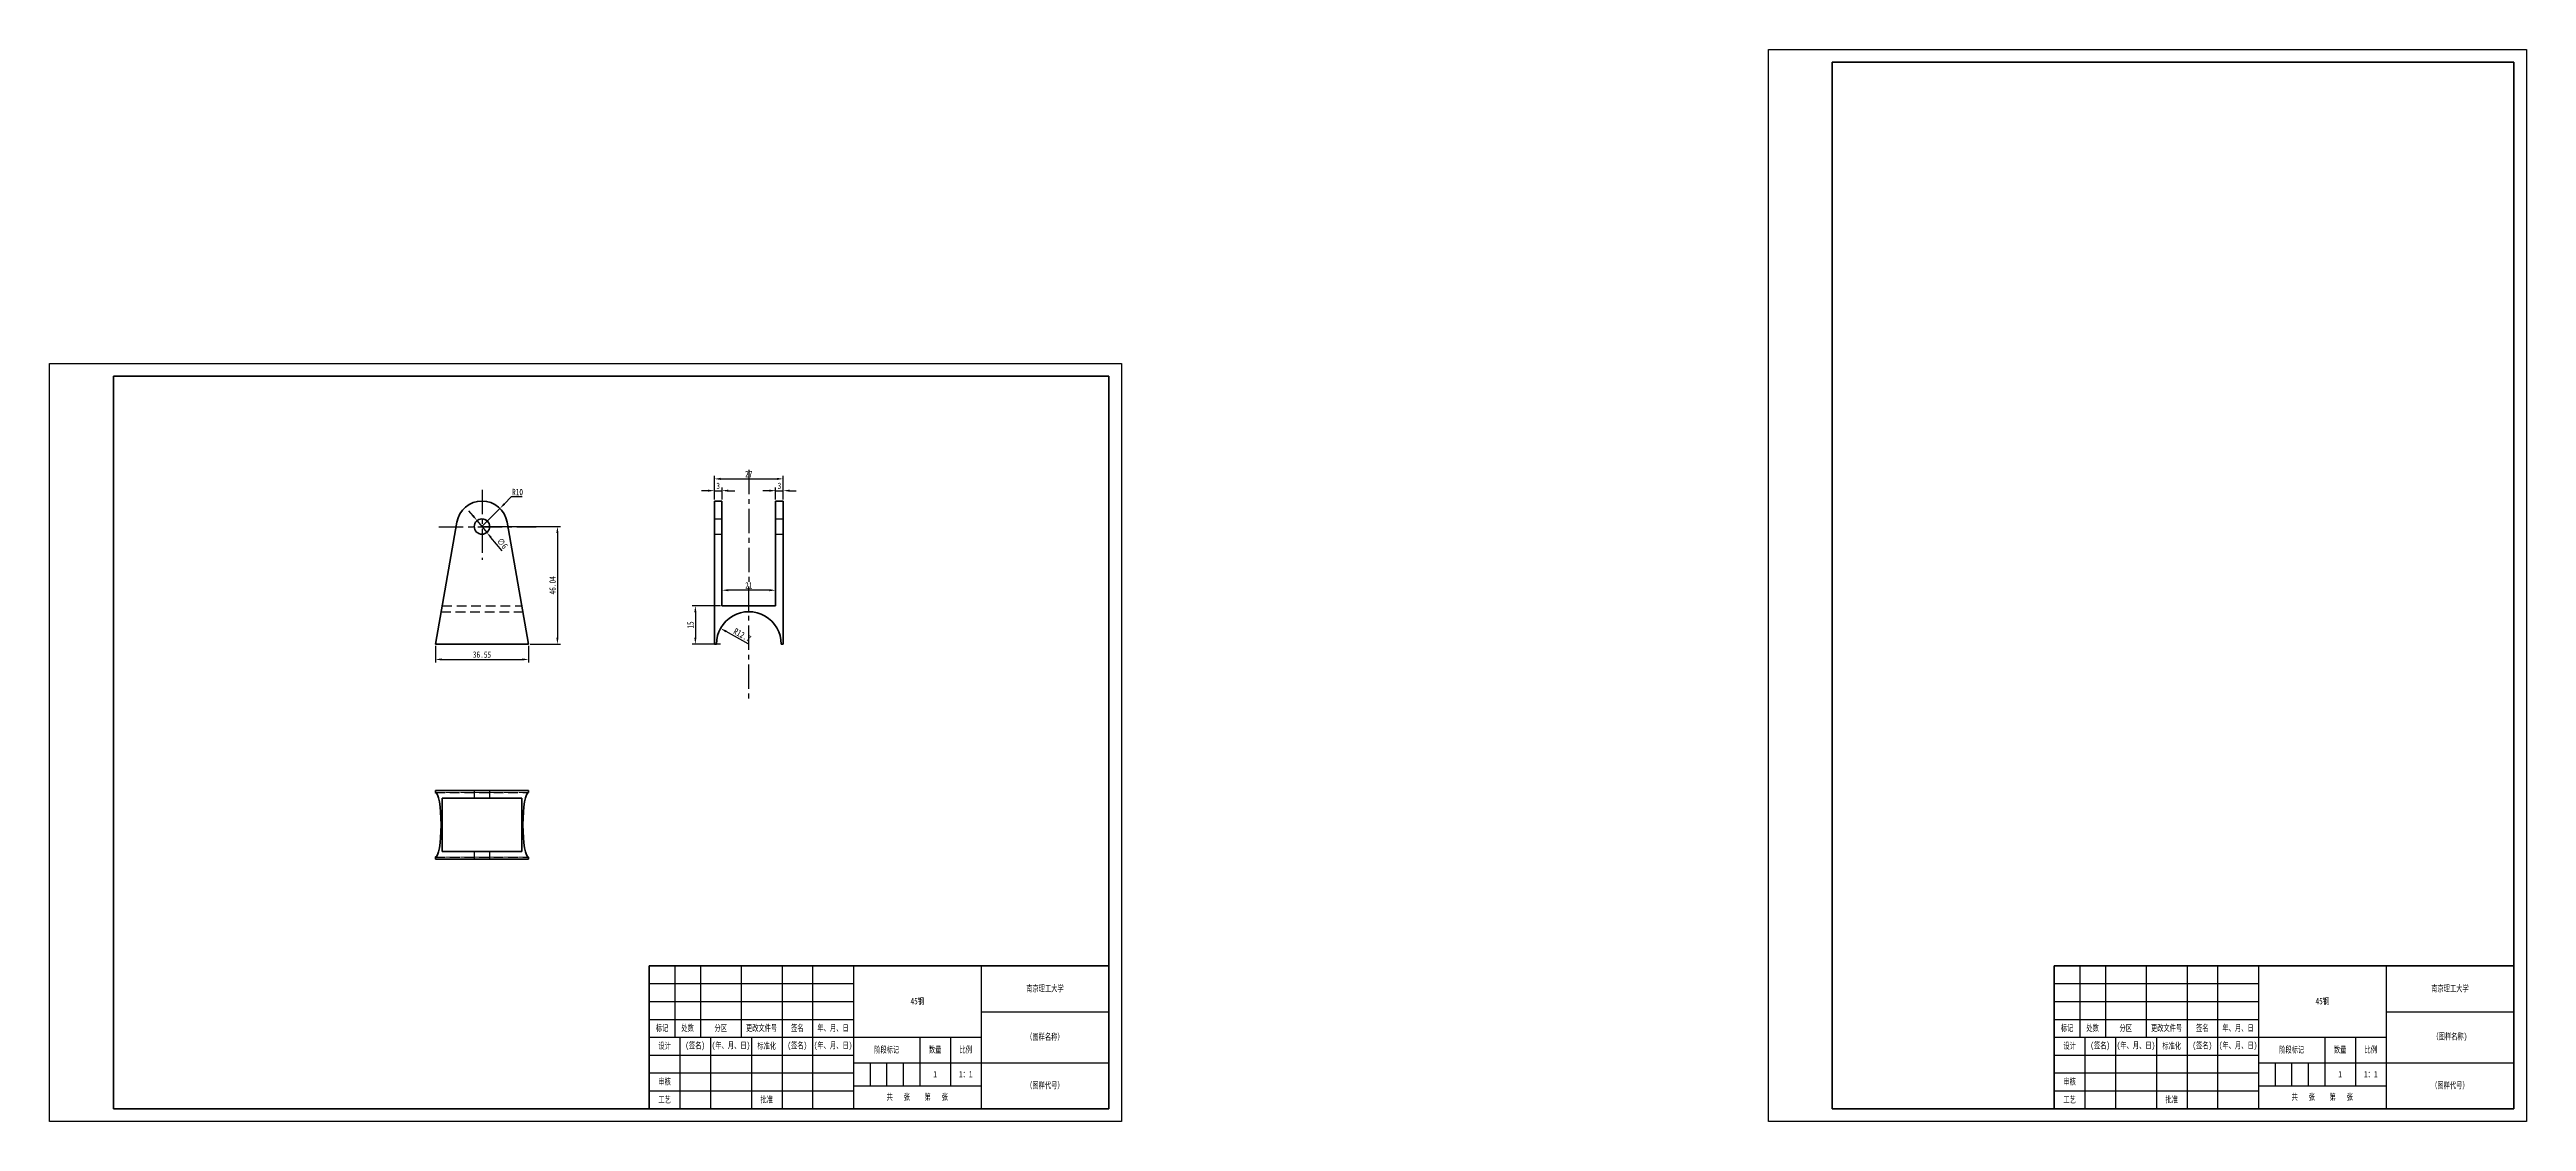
# Model space of a CAD drawing. Header units: millimetres. Extents: x 1050 to 2021, y 766 to 1186.
import ezdxf

# ---------------------------------------------------------------- set-up
doc = ezdxf.new("R2010")
doc.units = ezdxf.units.MM
doc.header["$LTSCALE"] = 0.3
doc.linetypes.add('CENTER', pattern=[50.8, 31.75, -6.35, 6.35, -6.35])
doc.linetypes.add('DASHED', pattern=[19.05, 12.7, -6.35])
for name, color, linetype, lineweight in [('尺寸线', 3, 'Continuous', 25), ('粗实线', 7, 'Continuous', 50), ('细实线', 7, 'Continuous', 25), ('细文本', 7, 'Continuous', 25), ('细点画线', 1, 'CENTER', 25), ('虚线', 2, 'DASHED', 25)]:
    doc.layers.add(name, color=color, linetype=linetype, lineweight=lineweight)
doc.styles.add('NUT Standard', font='simfang.ttf', dxfattribs={"width": 0.7, "height": 2.5})
doc.dimstyles.new('NUT Standard', dxfattribs={"dimtxt": 2.5, "dimasz": 2.5, "dimexe": 1.25, "dimexo": 0.625, "dimtad": 1, "dimtoh": 1, "dimdsep": 46, "dimtxsty": 'NUT Standard', "dimcen": 2.5, "dimadec": 0, "dimazin": 0, "dimtfac": 1, "dimtmove": 0, "dimatfit": 3, "dimfxl": 1, "dimarcsym": 0})

# ---------------------------------------------------------------- blocks, each defined once
blk = doc.blocks.new('*D5')
at = {"layer": 'Defpoints', "color": 0, "transparency": 16777216}
for p in [(1217.57, 1001.01), (1221.39, 996.39)]:
    blk.add_point(p, dxfattribs=at)
at = {"layer": '尺寸线', "color": 0, "lineweight": -2, "transparency": 16777216}
for p, q in [((1215.97, 1002.93), (1214.38, 1004.86)), ((1217.57, 1001.01), (1221.39, 996.39)), ((1227.34, 989.2), (1222.99, 994.46))]:
    blk.add_line(p, q, dxfattribs=at)
at = {"layer": '尺寸线', "color": 0, "transparency": 16777216}
for points in [[(1216.29, 1003.2), (1215.65, 1002.67), (1217.57, 1001.01)], [(1223.31, 994.73), (1222.67, 994.2), (1221.39, 996.39)]]:
    blk.add_solid(points, dxfattribs=at)
at = {"layer": '尺寸线', "color": 0, "transparency": 16777216, "insert": (1227.47, 992.12), "char_height": 2.5, "attachment_point": 5, "rotation": 309.62379, "style": 'NUT Standard'}
blk.add_mtext('∅6', dxfattribs=at)
blk = doc.blocks.new('*D6')
at = {"layer": 'Defpoints', "color": 0, "transparency": 16777216}
for p in [(1226.51, 1005.81), (1219.48, 998.7)]:
    blk.add_point(p, dxfattribs=at)
at = {"layer": '尺寸线', "color": 0, "lineweight": -2, "transparency": 16777216}
for p, q in [((1230.98, 1010.34), (1228.26, 1007.59)), ((1235.24, 1010.34), (1230.98, 1010.34)), ((1219.48, 998.7), (1226.51, 1005.81))]:
    blk.add_line(p, q, dxfattribs=at)
at = {"layer": '尺寸线', "color": 0, "transparency": 16777216}
blk.add_solid([(1227.97, 1007.88), (1228.56, 1007.3), (1226.51, 1005.81)], dxfattribs=at)
at = {"layer": '尺寸线', "color": 0, "transparency": 16777216, "insert": (1233.42, 1012.23), "char_height": 2.5, "attachment_point": 5, "style": 'NUT Standard'}
blk.add_mtext('R10', dxfattribs=at)
blk = doc.blocks.new('*D7')
at = {"layer": 'Defpoints', "color": 0, "transparency": 16777216}
for p in [(1201.21, 952.65), (1237.75, 952.65), (1237.75, 946.65)]:
    blk.add_point(p, dxfattribs=at)
at = {"layer": '尺寸线', "color": 0, "lineweight": -2, "transparency": 16777216}
for p, q in [((1201.21, 952.03), (1201.21, 945.4)), ((1237.75, 952.03), (1237.75, 945.4)), ((1203.71, 946.65), (1235.25, 946.65))]:
    blk.add_line(p, q, dxfattribs=at)
at = {"layer": '尺寸线', "color": 0, "transparency": 16777216}
for points in [[(1203.71, 947.06), (1203.71, 946.23), (1201.21, 946.65)], [(1235.25, 947.06), (1235.25, 946.23), (1237.75, 946.65)]]:
    blk.add_solid(points, dxfattribs=at)
at = {"layer": '尺寸线', "color": 0, "transparency": 16777216, "insert": (1219.48, 948.54), "char_height": 2.5, "attachment_point": 5, "style": 'NUT Standard'}
blk.add_mtext('36.55', dxfattribs=at)
blk = doc.blocks.new('*D10')
at = {"layer": 'Defpoints', "color": 0, "transparency": 16777216}
for p in [(1313.53, 973.76), (1313.53, 967.65), (1334.53, 967.65)]:
    blk.add_point(p, dxfattribs=at)
at = {"layer": '尺寸线', "color": 0, "lineweight": -2, "transparency": 16777216}
for p, q in [((1313.53, 968.28), (1313.53, 975.01)), ((1332.03, 973.76), (1316.03, 973.76)), ((1334.53, 968.28), (1334.53, 975.01))]:
    blk.add_line(p, q, dxfattribs=at)
at = {"layer": '尺寸线', "color": 0, "transparency": 16777216}
for points in [[(1316.03, 974.18), (1316.03, 973.35), (1313.53, 973.76)], [(1332.03, 974.18), (1332.03, 973.35), (1334.53, 973.76)]]:
    blk.add_solid(points, dxfattribs=at)
at = {"layer": '尺寸线', "color": 0, "transparency": 16777216, "insert": (1324.03, 975.64), "char_height": 2.5, "attachment_point": 5, "style": 'NUT Standard'}
blk.add_mtext('21', dxfattribs=at)
blk = doc.blocks.new('*D11')
at = {"layer": 'Defpoints', "color": 0, "transparency": 16777216}
for p in [(1312.94, 958.84), (1324.03, 952.65)]:
    blk.add_point(p, dxfattribs=at)
at = {"layer": '尺寸线', "color": 0, "lineweight": -2, "transparency": 16777216}
blk.add_line((1323.78, 952.79), (1315.12, 957.62), dxfattribs=at)
at = {"layer": '尺寸线', "color": 0, "transparency": 16777216}
blk.add_solid([(1315.32, 957.99), (1314.92, 957.26), (1312.94, 958.84)], dxfattribs=at)
at = {"layer": '尺寸线', "color": 0, "transparency": 16777216, "insert": (1321.47, 956.25), "char_height": 2.5, "attachment_point": 5, "rotation": 330.84998, "style": 'NUT Standard'}
blk.add_mtext('R12.7', dxfattribs=at)
blk = doc.blocks.new('*D12')
at = {"layer": 'Defpoints', "color": 0, "transparency": 16777216}
for p in [(1313.53, 1012.77), (1310.53, 1008.7), (1313.53, 1008.7)]:
    blk.add_point(p, dxfattribs=at)
at = {"layer": '尺寸线', "color": 0, "lineweight": -2, "transparency": 16777216}
for p, q in [((1308.03, 1012.77), (1305.53, 1012.77)), ((1310.53, 1009.32), (1310.53, 1014.02)), ((1310.53, 1012.77), (1313.53, 1012.77)), ((1313.53, 1009.32), (1313.53, 1014.02)), ((1316.03, 1012.77), (1318.53, 1012.77))]:
    blk.add_line(p, q, dxfattribs=at)
at = {"layer": '尺寸线', "color": 0, "transparency": 16777216}
for points in [[(1308.03, 1013.19), (1308.03, 1012.36), (1310.53, 1012.77)], [(1316.03, 1013.19), (1316.03, 1012.36), (1313.53, 1012.77)]]:
    blk.add_solid(points, dxfattribs=at)
at = {"layer": '尺寸线', "color": 0, "transparency": 16777216, "insert": (1312.03, 1014.66), "char_height": 2.5, "attachment_point": 5, "style": 'NUT Standard'}
blk.add_mtext('3', dxfattribs=at)
blk = doc.blocks.new('*D18')
at = {"layer": 'Defpoints', "color": 0, "transparency": 16777216}
for p in [(1219.48, 998.7), (1237.75, 952.65), (1249.04, 952.65)]:
    blk.add_point(p, dxfattribs=at)
at = {"layer": '尺寸线', "color": 0, "lineweight": -2, "transparency": 16777216}
for p, q in [((1220.1, 998.7), (1250.29, 998.7)), ((1249.04, 996.2), (1249.04, 955.15)), ((1238.38, 952.65), (1250.29, 952.65))]:
    blk.add_line(p, q, dxfattribs=at)
at = {"layer": '尺寸线', "color": 0, "transparency": 16777216}
for points in [[(1248.62, 996.2), (1249.46, 996.2), (1249.04, 998.7)], [(1248.62, 955.15), (1249.46, 955.15), (1249.04, 952.65)]]:
    blk.add_solid(points, dxfattribs=at)
at = {"layer": '尺寸线', "color": 0, "transparency": 16777216, "insert": (1247.14, 975.68), "char_height": 2.5, "attachment_point": 5, "rotation": 90, "style": 'NUT Standard'}
blk.add_mtext('46.04', dxfattribs=at)
blk = doc.blocks.new('*D19')
at = {"layer": 'Defpoints', "color": 0, "transparency": 16777216}
for p in [(1313.53, 967.65), (1303.09, 952.65), (1313.53, 952.65)]:
    blk.add_point(p, dxfattribs=at)
at = {"layer": '尺寸线', "color": 0, "lineweight": -2, "transparency": 16777216}
for p, q in [((1312.9, 967.65), (1301.84, 967.65)), ((1303.09, 965.15), (1303.09, 955.15)), ((1312.9, 952.65), (1301.84, 952.65))]:
    blk.add_line(p, q, dxfattribs=at)
at = {"layer": '尺寸线', "color": 0, "transparency": 16777216}
for points in [[(1302.68, 965.15), (1303.51, 965.15), (1303.09, 967.65)], [(1302.68, 955.15), (1303.51, 955.15), (1303.09, 952.65)]]:
    blk.add_solid(points, dxfattribs=at)
at = {"layer": '尺寸线', "color": 0, "transparency": 16777216, "insert": (1301.2, 960.15), "char_height": 2.5, "attachment_point": 5, "rotation": 90, "style": 'NUT Standard'}
blk.add_mtext('15', dxfattribs=at)
blk = doc.blocks.new('*D20')
at = {"layer": 'Defpoints', "color": 0, "transparency": 16777216}
for p in [(1337.53, 1012.77), (1334.53, 1008.7), (1337.53, 1008.7)]:
    blk.add_point(p, dxfattribs=at)
at = {"layer": '尺寸线', "color": 0, "lineweight": -2, "transparency": 16777216}
for p, q in [((1332.03, 1012.77), (1329.53, 1012.77)), ((1334.53, 1009.32), (1334.53, 1014.02)), ((1334.53, 1012.77), (1337.53, 1012.77)), ((1337.53, 1009.32), (1337.53, 1014.02)), ((1340.03, 1012.77), (1342.53, 1012.77))]:
    blk.add_line(p, q, dxfattribs=at)
at = {"layer": '尺寸线', "color": 0, "transparency": 16777216}
for points in [[(1332.03, 1013.19), (1332.03, 1012.36), (1334.53, 1012.77)], [(1340.03, 1013.19), (1340.03, 1012.36), (1337.53, 1012.77)]]:
    blk.add_solid(points, dxfattribs=at)
at = {"layer": '尺寸线', "color": 0, "transparency": 16777216, "insert": (1336.03, 1014.66), "char_height": 2.5, "attachment_point": 5, "style": 'NUT Standard'}
blk.add_mtext('3', dxfattribs=at)
blk = doc.blocks.new('*D21')
at = {"layer": 'Defpoints', "color": 0, "transparency": 16777216}
for p in [(1337.53, 1017.4), (1310.53, 1008.7), (1337.53, 1008.7)]:
    blk.add_point(p, dxfattribs=at)
at = {"layer": '尺寸线', "color": 0, "lineweight": -2, "transparency": 16777216}
for p, q in [((1310.53, 1009.32), (1310.53, 1018.65)), ((1313.03, 1017.4), (1335.03, 1017.4)), ((1337.53, 1009.32), (1337.53, 1018.65))]:
    blk.add_line(p, q, dxfattribs=at)
at = {"layer": '尺寸线', "color": 0, "transparency": 16777216}
for points in [[(1313.03, 1017.82), (1313.03, 1016.98), (1310.53, 1017.4)], [(1335.03, 1017.82), (1335.03, 1016.98), (1337.53, 1017.4)]]:
    blk.add_solid(points, dxfattribs=at)
at = {"layer": '尺寸线', "color": 0, "transparency": 16777216, "insert": (1324.03, 1019.29), "char_height": 2.5, "attachment_point": 5, "style": 'NUT Standard'}
blk.add_mtext('27', dxfattribs=at)

msp = doc.modelspace()

# ---------------------------------------------------------------- linework, layer by layer
for p, q in [((1723.555, 765.619), (1723.555, 1185.619)), ((1723.555, 1185.619), (2020.555, 1185.619)), ((2020.555, 1185.619), (2020.555, 765.619)), ((1050.042, 1062.619), (1470.042, 1062.619)), ((1050.042, 765.619), (1050.042, 1062.619)), ((1470.042, 1062.619), (1470.042, 765.619)), ((2015.555, 854.619), (2015.555, 770.619)), ((1470.042, 765.619), (1050.042, 765.619)), ((2020.555, 765.619), (1723.555, 765.619))]:
    msp.add_line(p, q)
at = {"color": 7, "lineweight": 35}
for p, q in [((1201.206, 952.654), (1209.63, 1000.434)), ((1237.751, 952.654), (1229.327, 1000.434)), ((1310.527, 1000.434), (1310.527, 1008.697)), ((1310.527, 1008.697), (1313.527, 1008.697)), ((1310.527, 952.654), (1310.527, 1000.434)), ((1313.527, 1000.434), (1313.527, 1008.697)), ((1313.527, 1000.434), (1313.527, 967.654)), ((1334.527, 1000.434), (1334.527, 1008.697)), ((1334.527, 1008.697), (1337.527, 1008.697)), ((1334.527, 1000.434), (1334.527, 967.654)), ((1337.527, 1000.434), (1337.527, 1008.697)), ((1337.527, 952.654), (1337.527, 1000.434)), ((1334.527, 967.654), (1313.527, 967.654)), ((1237.751, 952.654), (1201.206, 952.654)), ((1310.527, 952.654), (1311.327, 952.654)), ((1336.727, 952.654), (1337.527, 952.654)), ((1201.206, 895.354), (1209.63, 895.354)), ((1201.206, 895.354), (1201.206, 894.553)), ((1209.63, 895.354), (1229.327, 895.354)), ((1237.751, 895.354), (1229.327, 895.354)), ((1237.751, 895.354), (1237.751, 894.553)), ((1209.63, 892.354), (1203.85, 892.354)), ((1203.85, 871.354), (1203.85, 892.354)), ((1209.63, 892.354), (1229.327, 892.354)), ((1235.107, 892.354), (1229.327, 892.354)), ((1235.107, 871.354), (1235.107, 892.354)), ((1201.206, 869.154), (1201.206, 868.354)), ((1201.206, 868.354), (1209.63, 868.354)), ((1209.63, 871.354), (1203.85, 871.354)), ((1209.63, 871.354), (1229.327, 871.354)), ((1209.63, 868.354), (1229.327, 868.354)), ((1235.107, 871.354), (1229.327, 871.354)), ((1237.751, 868.354), (1229.327, 868.354)), ((1237.751, 869.154), (1237.751, 868.354))]:
    msp.add_line(p, q, dxfattribs=at)
at = {"color": 7, "linetype": 'DASHED', "lineweight": 13, "ltscale": 0.075}
for p, q in [((1310.527, 1001.697), (1313.527, 1001.697)), ((1334.527, 1001.697), (1337.527, 1001.697)), ((1310.527, 995.697), (1313.527, 995.697)), ((1334.527, 995.697), (1337.527, 995.697)), ((1216.478, 895.354), (1216.478, 892.354)), ((1222.478, 895.354), (1222.478, 892.354)), ((1216.478, 871.354), (1216.478, 868.354)), ((1222.478, 871.354), (1222.478, 868.354))]:
    msp.add_line(p, q, dxfattribs=at)
at = {"color": 7, "linetype": 'DASHED', "lineweight": 13}
for p, q in [((1203.445, 965.354), (1235.512, 965.354)), ((1203.85, 967.654), (1235.107, 967.654)), ((1237.751, 894.553), (1201.206, 894.553)), ((1237.751, 869.154), (1201.206, 869.154))]:
    msp.add_line(p, q, dxfattribs=at)
at = {"color": 7, "lineweight": 35}
msp.add_circle((1219.478, 998.697), 3, dxfattribs=at)
for centre, radius, start, end in [((1219.478, 998.697), 10, 10.000001, 169.999993), ((1324.027, 952.654), 12.7, 0, 180.000005)]:
    msp.add_arc(centre, radius, start, end, dxfattribs=at)
for centre, ratio, start_param, end_param in [((1201.205, 881.853), 0.1763268, 0.0000026, 3.141562), ((1237.751, 881.854), 0.1763273, 3.1415956, 6.283155)]:
    msp.add_ellipse(centre, major_axis=(0, -12.7), ratio=ratio, start_param=start_param, end_param=end_param, dxfattribs=at)
at = {"layer": '粗实线'}
for p, q in [((1748.555, 770.619), (1748.555, 1180.619)), ((1748.555, 1180.619), (2015.555, 1180.619)), ((2015.555, 1180.619), (2015.555, 770.619)), ((1075.042, 770.619), (1075.042, 1057.619)), ((1075.042, 1057.619), (1465.042, 1057.619)), ((1465.042, 1057.619), (1465.042, 770.619)), ((1285.042, 826.619), (1465.042, 826.619)), ((1285.042, 770.619), (1285.042, 826.619)), ((1835.555, 826.619), (2015.555, 826.619)), ((1835.555, 770.619), (1835.555, 826.619)), ((1465.042, 770.619), (1075.042, 770.619)), ((1285.042, 770.619), (1465.042, 770.619)), ((2015.555, 770.619), (1748.555, 770.619))]:
    msp.add_line(p, q, dxfattribs=at)
at = {"layer": '细实线'}
for p, q in [((1295.042, 826.619), (1295.042, 798.619)), ((1305.042, 826.619), (1305.042, 798.619)), ((1321.042, 826.619), (1321.042, 798.619)), ((1337.042, 826.619), (1337.042, 798.619)), ((1349.042, 826.619), (1349.042, 798.619)), ((1365.042, 826.619), (1365.042, 770.619)), ((1415.042, 826.619), (1415.042, 770.619)), ((1845.555, 826.619), (1845.555, 798.619)), ((1855.555, 826.619), (1855.555, 798.619)), ((1871.555, 826.619), (1871.555, 798.619)), ((1887.555, 826.619), (1887.555, 798.619)), ((1899.555, 826.619), (1899.555, 798.619)), ((1915.555, 826.619), (1915.555, 770.619)), ((1965.555, 826.619), (1965.555, 770.619)), ((1285.042, 819.619), (1365.042, 819.619)), ((1835.555, 819.619), (1915.555, 819.619)), ((1285.042, 812.619), (1365.042, 812.619)), ((1285.042, 805.619), (1365.042, 805.619)), ((1415.042, 808.619), (1465.042, 808.619)), ((1835.555, 812.619), (1915.555, 812.619)), ((1835.555, 805.619), (1915.555, 805.619)), ((1965.555, 808.619), (2015.555, 808.619)), ((1285.042, 798.619), (1415.042, 798.619)), ((1297.042, 798.619), (1297.042, 770.619)), ((1309.042, 798.619), (1309.042, 770.619)), ((1325.042, 798.619), (1325.042, 770.619)), ((1337.042, 798.619), (1337.042, 770.619)), ((1349.042, 798.619), (1349.042, 770.619)), ((1391.042, 798.619), (1391.042, 779.619)), ((1403.042, 798.619), (1403.042, 779.619)), ((1835.555, 798.619), (1965.555, 798.619)), ((1847.555, 798.619), (1847.555, 770.619)), ((1859.555, 798.619), (1859.555, 770.619)), ((1875.555, 798.619), (1875.555, 770.619)), ((1887.555, 798.619), (1887.555, 770.619)), ((1899.555, 798.619), (1899.555, 770.619)), ((1941.555, 798.619), (1941.555, 779.619)), ((1953.555, 798.619), (1953.555, 779.619)), ((1285.042, 791.619), (1365.042, 791.619)), ((1365.042, 788.619), (1465.042, 788.619)), ((1371.542, 788.619), (1371.542, 779.619)), ((1378.042, 788.619), (1378.042, 779.619)), ((1384.542, 788.619), (1384.542, 779.619)), ((1835.555, 791.619), (1915.555, 791.619)), ((1915.555, 788.619), (2015.555, 788.619)), ((1922.055, 788.619), (1922.055, 779.619)), ((1928.555, 788.619), (1928.555, 779.619)), ((1935.055, 788.619), (1935.055, 779.619)), ((1285.042, 784.619), (1365.042, 784.619)), ((1285.042, 777.619), (1365.042, 777.619)), ((1365.042, 779.619), (1415.042, 779.619)), ((1835.555, 784.619), (1915.555, 784.619)), ((1835.555, 777.619), (1915.555, 777.619)), ((1915.555, 779.619), (1965.555, 779.619))]:
    msp.add_line(p, q, dxfattribs=at)
at = {"layer": '细点画线'}
for p, q in [((1324.027, 1020.907), (1323.923, 930.062)), ((1219.52, 1013.125), (1219.606, 985.62)), ((1202.64, 998.654), (1240.727, 998.602))]:
    msp.add_line(p, q, dxfattribs=at)
at = {"layer": '虚线'}
for p, q in [((1310.527, 1001.697), (1313.527, 1001.697)), ((1334.527, 1001.697), (1337.527, 1001.697)), ((1310.527, 995.697), (1313.527, 995.697)), ((1334.527, 995.697), (1337.527, 995.697)), ((1203.445, 965.354), (1235.512, 965.354)), ((1203.85, 967.654), (1235.107, 967.654)), ((1201.206, 894.554), (1237.751, 894.554)), ((1216.478, 895.354), (1216.478, 892.354)), ((1222.478, 895.354), (1222.478, 892.354)), ((1201.227, 869.154), (1237.751, 869.154)), ((1216.478, 871.354), (1216.478, 868.354)), ((1222.478, 871.354), (1222.478, 868.354))]:
    msp.add_line(p, q, dxfattribs=at)

# ---------------------------------------------------------------- texts
at = {"layer": '粗实线', "char_height": 2.5, "attachment_point": 5, "style": 'NUT Standard'}
for s, insert in [('\\pxqc;{\\fFangSong|b0|i0|c134|p49;1}', (1397.042, 784.119)), ('\\pxqc;{\\fFangSong|b0|i0|c134|p49;1：1}', (1409.042, 784.119)), ('\\pxqc;{\\fFangSong|b0|i0|c134|p49;1}', (1947.555, 784.119)), ('\\pxqc;{\\fFangSong|b0|i0|c134|p49;1：1}', (1959.555, 784.119))]:
    msp.add_mtext_dynamic_manual_height_columns(s, width=12, gutter_width=12.5, heights=[0], dxfattribs=dict(at, insert=insert))
at = {"layer": '粗实线', "char_height": 2.5, "width": 12, "attachment_point": 5, "style": 'NUT Standard'}
for s, insert in [('工艺', (1841.555, 774.119)), ('批准', (1881.555, 774.119))]:
    msp.add_mtext(s, dxfattribs=dict(at, insert=insert))
at = {"layer": '细文本', "char_height": 2.5, "attachment_point": 5, "style": 'NUT Standard'}
for s, insert, width in [('{\\fFangSong|b0|i0|c134|p49;南京理工大学}', (1440.042, 817.619), 50), ('{\\fFangSong|b0|i0|c134|p49;南京理工大学}', (1990.555, 817.619), 50), ('45钢', (1390.042, 812.619), 50), ('45钢', (1940.555, 812.619), 50), ('标记', (1290.042, 802.119), 10), ('设计', (1291.042, 795.119), 12), ('处数', (1300.042, 802.119), 10), ('(签名)', (1303.042, 795.119), 12), ('(年、月、日)', (1317.042, 795.119), 16), ('分区', (1313.042, 802.119), 16), ('更改文件号', (1329.042, 802.119), 16), ('标准化', (1331.042, 795.119), 12), ('(签名)', (1343.042, 795.119), 12), ('签名', (1343.042, 802.119), 12), ('(年、月、日)', (1357.042, 795.119), 16), ('年、月、日', (1357.042, 802.119), 16), ('（图样名称）', (1440.042, 798.619), 50), ('标记', (1840.555, 802.119), 10), ('设计', (1841.555, 795.119), 12), ('处数', (1850.555, 802.119), 10), ('(签名)', (1853.555, 795.119), 12), ('(年、月、日)', (1867.555, 795.119), 16), ('分区', (1863.555, 802.119), 16), ('更改文件号', (1879.555, 802.119), 16), ('标准化', (1881.555, 795.119), 12), ('(签名)', (1893.555, 795.119), 12), ('签名', (1893.555, 802.119), 12), ('(年、月、日)', (1907.555, 795.119), 16), ('年、月、日', (1907.555, 802.119), 16), ('（图样名称)', (1990.555, 798.619), 50), ('阶段标记', (1378.042, 793.619), 26), ('数量', (1397.042, 793.619), 12), ('比例', (1409.042, 793.619), 12), ('阶段标记', (1928.555, 793.619), 26), ('数量', (1947.555, 793.619), 12), ('比例', (1959.555, 793.619), 12), ('审核', (1291.042, 781.119), 12), ('共   张    第   张', (1390.042, 775.119), 50), ('（图样代号）', (1440.042, 779.619), 50), ('审核', (1841.555, 781.119), 12), ('共   张    第   张', (1940.555, 775.119), 50), ('（图样代号）', (1990.555, 779.619), 50), ('工艺', (1291.042, 774.119), 12), ('批准', (1331.042, 774.119), 12)]:
    msp.add_mtext(s, dxfattribs=dict(at, insert=insert, width=width))

# ---------------------------------------------------------------- dimensions: what is measured, and where the dimension line sits
at = {"layer": '尺寸线'}
for base, p1, p2, picture, middle in [((1337.527, 1017.402), (1310.527, 1008.697), (1337.527, 1008.697), '*D21', (1324.027, 1019.291)), ((1313.527, 1012.772), (1310.527, 1008.697), (1313.527, 1008.697), '*D12', (1312.027, 1014.662)), ((1337.527, 1012.772), (1334.527, 1008.697), (1337.527, 1008.697), '*D20', (1336.027, 1014.662)), ((1313.527, 973.764), (1334.527, 967.654), (1313.527, 967.654), '*D10', (1324.027, 975.639)), ((1237.7514, 946.6477), (1201.2055, 952.6539), (1237.7514, 952.6539), '*D7', (1219.4785, 948.5441))]:
    dim = msp.add_linear_dim(base=base, p1=p1, p2=p2, dimstyle='NUT Standard', dxfattribs=at)
    dim.commit()
    dim.dimension.update_dxf_attribs({"geometry": picture, "text_midpoint": middle})
for center, mpoint, picture, middle in [((1219.478, 998.697), (1226.508, 1005.81), '*D6', (1233.421, 1010.337)), ((1324.027, 952.654), (1312.935, 958.84), '*D11', (1320.542, 954.597))]:
    dim = msp.add_radius_dim(center=center, mpoint=mpoint, dimstyle='NUT Standard', dxfattribs=at)
    dim.commit()
    dim.dimension.update_dxf_attribs({"geometry": picture, "text_midpoint": middle, "dimtype": 164})
dim = msp.add_diameter_dim_2p(p1=(1217.565, 1001.008), p2=(1221.392, 996.387), dimstyle='NUT Standard', dxfattribs=at)
dim.commit()
dim.dimension.update_dxf_attribs({"geometry": '*D5', "text_midpoint": (1227.471, 992.118)})
for base, p1, p2, picture, middle in [((1249.039, 952.654), (1219.478, 998.697), (1237.751, 952.654), '*D18', (1247.142, 975.676)), ((1303.092, 952.654), (1313.527, 967.654), (1313.527, 952.654), '*D19', (1301.203, 960.154))]:
    dim = msp.add_linear_dim(base=base, p1=p1, p2=p2, angle=90, dimstyle='NUT Standard', dxfattribs=at)
    dim.commit()
    dim.dimension.update_dxf_attribs({"geometry": picture, "text_midpoint": middle})

doc.saveas('drawing.dxf')
